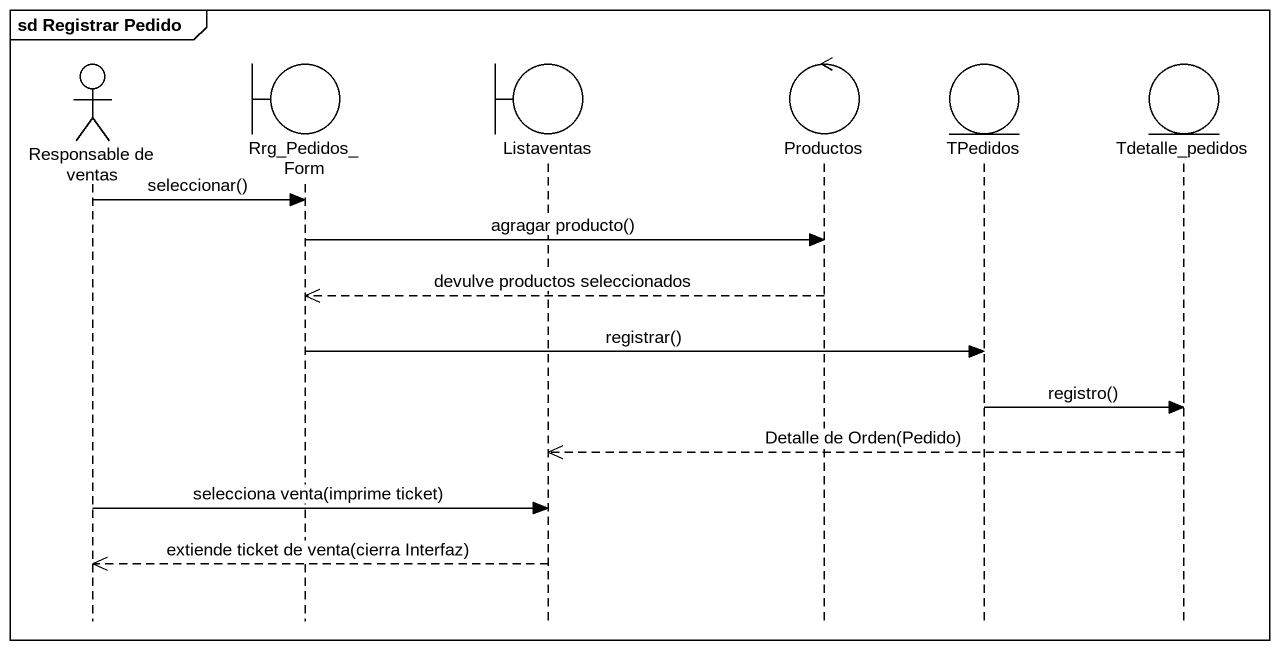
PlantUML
@startuml
mainframe sd Registrar Pedido
hide footbox
actor "Responsable de ventas" as Responsable_de_ventas
boundary Rrg_Pedidos_Form
boundary Listaventas
control Productos
entity TPedidos
entity Tdetalle_pedidos

Responsable_de_ventas -> Rrg_Pedidos_Form : seleccionar()
Rrg_Pedidos_Form -> Productos : agragar producto()
Productos -->> Rrg_Pedidos_Form : devulve productos seleccionados
Rrg_Pedidos_Form -> TPedidos : registrar()
TPedidos -> Tdetalle_pedidos : registro()
Tdetalle_pedidos -->> Listaventas : Detalle de Orden(Pedido)
Responsable_de_ventas -> Listaventas : selecciona venta(imprime ticket)
Listaventas -->> Responsable_de_ventas : extiende ticket de venta(cierra Interfaz)
@enduml
